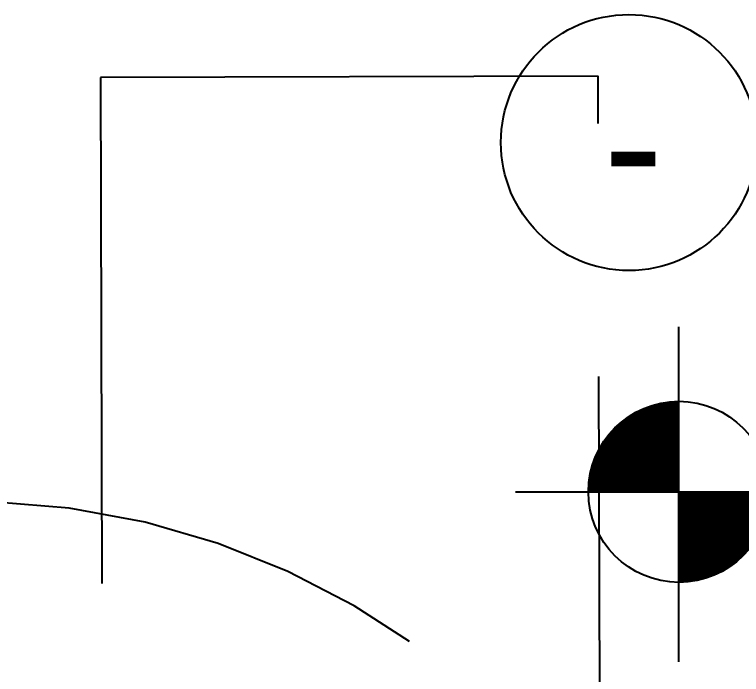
# Model space of a CAD drawing. Extents: x 100 to 738, y -85 to 470.
# Drawn here: x 643.124 to 643.687, y 463.162 to 463.673 of the extents above; entities that cross this region are included whole.
import ezdxf
from ezdxf.enums import TextEntityAlignment as Align

# ---------------------------------------------------------------- set-up
doc = ezdxf.new("R2010")
doc.units = 0
doc.linetypes.add('HIDDEN', pattern=[0.375, 0.25, -0.125])
doc.layers.get('0').update_dxf_attribs({"linetype": 'CONTINUOUS'})
for name, color, linetype in [('A102', 2, 'CONTINUOUS'), ('GRF-ACAB', 2, 'CONTINUOUS'), ('GRF-SMB', 2, 'CONTINUOUS'), ('TAA', 2, 'CONTINUOUS')]:
    doc.layers.add(name, color=color, linetype=linetype)
doc.styles.add('Arial_1', font='arial.ttf', dxfattribs={"height": 0.075})

# ---------------------------------------------------------------- blocks, each defined once
blk = doc.blocks.new('G$C31A0D7E1')
at = {"linetype": 'HIDDEN'}
for p, q in [((0.44991, 1.32217), (0.44991, 0.76291)), ((0.6957, 1.32217), (0.44991, 1.32217)), ((0.6957, 0.92382), (0.6957, 1.32217))]:
    blk.add_line(p, q, dxfattribs=at)
blk.add_arc((0.38165, 0.73099), 0.38206, 358.5637, 177.347, dxfattribs=at)
blk = doc.blocks.new('AUTO-ATENDE')
at = {"layer": 'TAA', "xscale": 1.56637233478988, "yscale": 1.56637233478988, "zscale": 1.56637233478988, "rotation": 268.420277777788}
blk.add_blockref('G$C31A0D7E1', (98.26448, 73.02567, 0), dxfattribs=at)
blk = doc.blocks.new('BASE ARQ')
at = {"layer": 'A102', "linetype": 'Continuous', "ltscale": 0.02, "rotation": 91.73371018686326}
blk.add_blockref('AUTO-ATENDE', (828.18837, 387.45548, 0), dxfattribs=at)
blk = doc.blocks.new('1235-1022-BB-AG_PCA_RELOGIO_E_EMP-TAG-MAT-LAYOUT-PROP-TERREO$0$Cota de Nível')
at = {"layer": 'GRF-SMB', "color": 1}
for p, q in [((12.22311, -0.89078), (12.22311, -0.66064)), ((12.11061, -0.774), (12.59651, -0.774))]:
    blk.add_line(p, q, dxfattribs=at)
at = {"layer": 'GRF-SMB', "color": 1, "const_width": 0.06224}
for points in [[(12.22311, -0.74288, 0.414214), (12.19199, -0.774)], [(12.22311, -0.80512, 0.414214), (12.25423, -0.774)]]:
    blk.add_lwpolyline(points, format="xyb", dxfattribs=at)
at = {"layer": 'GRF-SMB', "color": 1}
blk.add_circle((12.22311, -0.774), 0.06224, dxfattribs=at)
blk = doc.blocks.new('1235-1022-BB-AG_PCA_RELOGIO_E_EMP-TAG-MAT-LAYOUT-PROP-TERREO$0$FOX_AMBIENTE_NO_ EXISTENTE0')
at = {"color": 1}
blk.add_circle((-0.0035457, -0.0037043), 0.0017559, dxfattribs=at)
blk = doc.blocks.new('Tag_Ambiente')
at = {"xscale": 1.125, "yscale": 1.125, "zscale": 1.125}
blk.add_blockref('1235-1022-BB-AG_PCA_RELOGIO_E_EMP-TAG-MAT-LAYOUT-PROP-TERREO$0$Cota de Nível', (-13.53902, 0.87075), dxfattribs=at)
at = {"layer": 'GRF-ACAB', "color": 1, "xscale": 56.38359374999997, "yscale": 56.38359374999997, "zscale": 56.38359374999997}
blk.add_blockref('1235-1022-BB-AG_PCA_RELOGIO_E_EMP-TAG-MAT-LAYOUT-PROP-TERREO$0$FOX_AMBIENTE_NO_ EXISTENTE0', (0.37317, 0.47909), dxfattribs=at)
at = {"color": 3, "style": 'Arial_1'}
for tag, p in [('AMBIENTE', (0.38872, 0.70163)), ('X', (0.17662, 0.21882)), ('Y', (0.3848, 0.21882)), ('Z', (0.60476, 0.21882))]:
    blk.add_attdef(tag, text='', height=0.1, dxfattribs=at).set_placement(p, align=Align.CENTER)
at = {"style": 'Arial_1'}
for tag, p in [('ÁREA', (0.38872, 0.55571)), ('PÉ-DIREITO', (0.38872, 0.41519))]:
    blk.add_attdef(tag, text='', height=0.1, dxfattribs=at).set_placement(p, align=Align.CENTER)
blk.add_attdef('NÍVEL', (0.30388, 0.02228), '', height=0.1, dxfattribs=at)

msp = doc.modelspace()

# ---------------------------------------------------------------- block references
msp.add_blockref('BASE ARQ', (-109.73168, -21.91423))
at = {"layer": 'GRF-SMB'}
ref = msp.add_blockref('Tag_Ambiente', (643.42623, 463.30374, 0), dxfattribs=at)
ref.add_attrib('X', '-', dxfattribs={"layer": '0', "color": 3, "height": 0.1, "style": 'Arial_1'}).set_placement((643.60284, 463.52256, 0), align=Align.CENTER)

doc.saveas('drawing.dxf')
